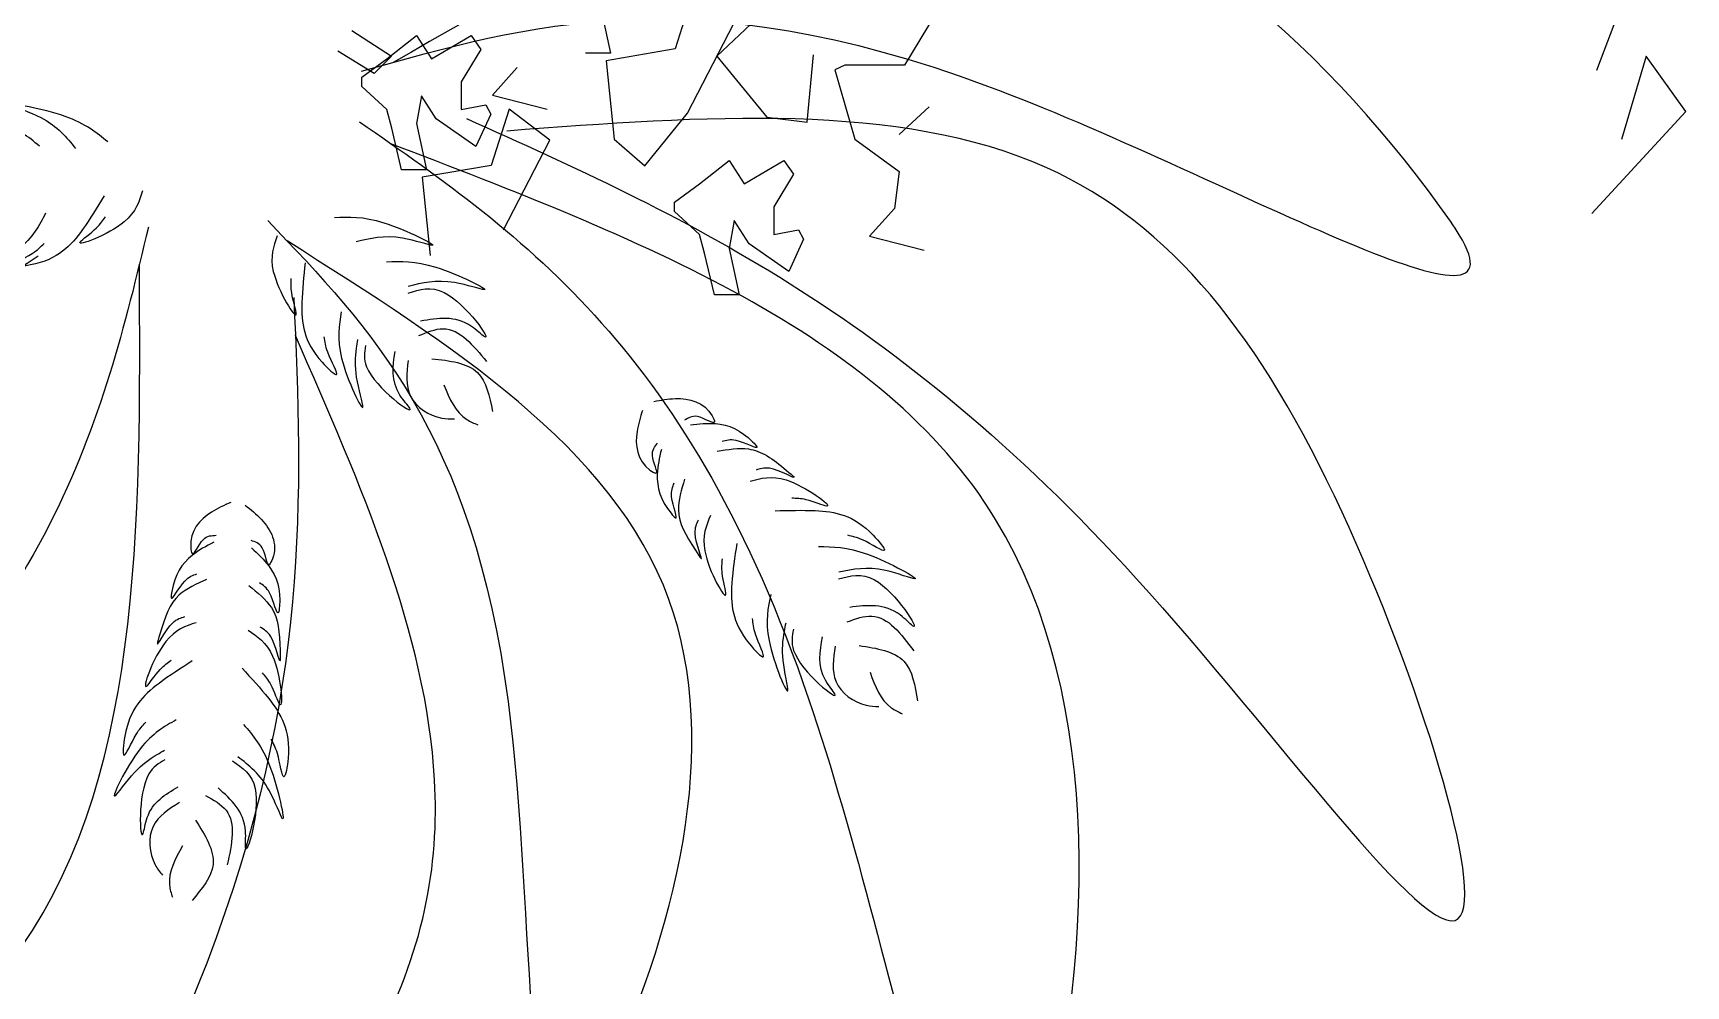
# Model space of a CAD drawing. Header units: metres. Extents: x -1655 to 449, y 40 to 361.
# Drawn here: x 98.4456 to 98.9308, y 60.132 to 60.4118 of the extents above; entities that cross this region are included whole.
import ezdxf

# ---------------------------------------------------------------- set-up
doc = ezdxf.new("R2010")
doc.units = ezdxf.units.M
doc.header["$MEASUREMENT"] = 0
doc.layers.add('paisajismo', color=7, linetype='Continuous')

# ---------------------------------------------------------------- blocks, each defined once
blk = doc.blocks.new('A$C69E264B5')
at = {"layer": 'paisajismo', "color": 82}
for points in [[(1.059, 0.9519), (1.5053, 0.9414), (1.8417, 0.8353), (1.8279, 0.8555), (1.4928, 1.0992), (1.0814, 0.9582)], [(1.1338, 0.9182), (1.6113, 0.5903), (1.841, 0.3477), (1.7581, 0.6376), (1.5477, 0.883), (1.1626, 0.9093)], [(1.0575, 0.9159), (1.3777, 0.5045), (1.5302, 0.1217), (1.5383, 0.1492), (1.5111, 0.6323), (1.0797, 0.9003)], [(0.9069, 0.8408), (0.64, 0.393), (0.3389, 0.1118), (0.3675, 0.1142), (0.8076, 0.3151), (0.9005, 0.8144)], [(0.992, 0.8454), (1.1634, 0.5024), (1.218, 0.2044), (1.2279, 0.2231), (1.2781, 0.5753), (1.0058, 0.8309)], [(0.8283, 0.8201), (0.5787, 0.66), (0.3268, 0.5548), (0.075, 0.5038), (0.4327, 0.4599), (0.8073, 0.8029)], [(1.0106, 0.7905), (0.9485, 0.3159), (0.8273, 0.0004), (1.0664, 0.2553), (1.111, 0.4465), (1.0117, 0.7634)]]:
    blk.add_spline(points, degree=3, dxfattribs=at)
at = {"layer": 'paisajismo', "color": 240}
for points in [[(0.8292, 0.8986), (0.7987, 0.9167), (0.7615, 0.9245), (0.7815, 0.9159), (0.8063, 0.8939)], [(0.8779, 0.9017), (0.8475, 0.9197), (0.8103, 0.9276), (0.8302, 0.9189), (0.855, 0.8969)], [(0.8753, 0.8632), (0.86, 0.8391), (0.8229, 0.8138), (0.8094, 0.8129), (0.824, 0.822), (0.8326, 0.8291)], [(0.9026, 0.8666), (0.8897, 0.8446), (0.8583, 0.8303), (0.87, 0.8403), (0.8763, 0.8482)], [(0.8336, 0.8507), (0.8136, 0.8245), (0.7806, 0.8057), (0.7969, 0.82), (0.8093, 0.8365), (0.8123, 0.842)], [(1.0396, 0.8477), (1.0748, 0.8439), (1.1093, 0.8278), (1.0882, 0.8329), (1.0551, 0.8302)], [(0.9988, 0.8345), (0.996, 0.8092), (1.0124, 0.7789), (1.0091, 0.7939), (1.0088, 0.8041)], [(1.0186, 0.8154), (1.0164, 0.787), (1.0308, 0.7444), (1.0411, 0.7356), (1.0348, 0.7516), (1.0323, 0.7625)], [(1.0767, 0.8161), (1.1119, 0.8122), (1.1464, 0.7962), (1.1253, 0.8012), (1.0922, 0.7985)], [(1.0922, 0.7937), (1.1178, 0.7942), (1.1464, 0.7627), (1.1373, 0.77), (1.101, 0.7737)], [(1.0445, 0.7804), (1.0447, 0.7474), (1.0599, 0.7126), (1.0554, 0.7338), (1.0554, 0.7545), (1.0562, 0.7606)], [(1.0997, 0.7634), (1.1171, 0.7683), (1.1481, 0.7449)], [(1.0617, 0.7563), (1.0625, 0.7412), (1.0933, 0.7117), (1.0863, 0.721), (1.0828, 0.752)], [(1.0921, 0.7456), (1.0938, 0.7203), (1.1161, 0.7046), (1.1252, 0.704)], [(1.1091, 0.7469), (1.1416, 0.737), (1.1524, 0.7094)], [(1.1176, 0.7282), (1.1339, 0.7036), (1.1419, 0.6998)], [(1.2592, 0.71), (1.2554, 0.6951), (1.2646, 0.6675), (1.2687, 0.6654), (1.2663, 0.678), (1.27, 0.6867)], [(1.2674, 0.7165), (1.2827, 0.7185), (1.309, 0.7061), (1.3106, 0.7019), (1.2984, 0.7057), (1.2892, 0.703)], [(1.2934, 0.6999), (1.3112, 0.7007), (1.3378, 0.6877), (1.3408, 0.6842), (1.326, 0.6886), (1.316, 0.6879)], [(1.2727, 0.6822), (1.2698, 0.6647), (1.2796, 0.6367), (1.2827, 0.6334), (1.28, 0.6485), (1.2819, 0.6584)], [(1.3125, 0.6809), (1.3348, 0.6826), (1.362, 0.6673), (1.3673, 0.6626), (1.3498, 0.6688), (1.3402, 0.6675)], [(1.2893, 0.6611), (1.2849, 0.6391), (1.297, 0.6103), (1.301, 0.6044), (1.2968, 0.6225), (1.2993, 0.632)], [(1.3361, 0.6596), (1.3616, 0.6605), (1.3906, 0.6419), (1.3759, 0.6464), (1.3658, 0.6474)], [(0.9656, 0.6445), (0.9519, 0.6375), (0.9371, 0.6125), (0.9381, 0.608), (0.9461, 0.6181), (0.9552, 0.621)], [(0.9759, 0.6426), (0.9875, 0.6323), (0.9954, 0.6043), (0.9932, 0.6003), (0.9881, 0.6121), (0.9801, 0.6172)], [(1.3538, 0.6385), (1.3823, 0.6386), (1.4237, 0.6212), (1.4318, 0.6103), (1.4162, 0.6177), (1.4056, 0.621)], [(1.3077, 0.6351), (1.3037, 0.6099), (1.3187, 0.5789), (1.3161, 0.594), (1.3163, 0.6042)], [(0.9535, 0.6161), (0.9383, 0.6068), (0.9236, 0.581), (0.9232, 0.5765), (0.9329, 0.5884), (0.9415, 0.5935)], [(1.3265, 0.6151), (1.323, 0.5868), (1.3355, 0.5436), (1.3453, 0.5343), (1.3398, 0.5506), (1.3378, 0.5616)], [(1.3847, 0.613), (1.4197, 0.6075), (1.4534, 0.5899), (1.4325, 0.5959), (1.3993, 0.5948)], [(0.9804, 0.612), (0.9927, 0.5992), (1.0004, 0.5705), (0.9996, 0.566), (0.9933, 0.58), (0.9862, 0.5871)], [(0.9484, 0.5896), (0.9289, 0.5785), (0.9151, 0.5505), (0.9133, 0.5437), (0.9243, 0.5587), (0.933, 0.563)], [(1.3991, 0.5899), (1.4246, 0.5893), (1.4518, 0.5565), (1.443, 0.5642), (1.407, 0.5696)], [(0.9786, 0.5852), (0.9946, 0.5694), (1.0008, 0.5389), (1.0008, 0.5318), (0.994, 0.5491), (0.9867, 0.5555)], [(1.3508, 0.5789), (1.3495, 0.5459), (1.363, 0.5104), (1.3595, 0.5318), (1.3605, 0.5525), (1.3616, 0.5586)], [(0.9409, 0.5587), (0.9193, 0.5452), (0.9057, 0.5135), (0.9154, 0.5254), (0.9232, 0.532)], [(1.3669, 0.554), (1.367, 0.5389), (1.3964, 0.508), (1.3898, 0.5176), (1.3877, 0.5487)], [(1.4052, 0.5593), (1.4228, 0.5634), (1.4527, 0.5386)], [(0.978, 0.5533), (0.9955, 0.5348), (1.0005, 0.5006), (0.9942, 0.5147), (0.9883, 0.523)], [(1.4138, 0.5424), (1.4458, 0.531), (1.4553, 0.503)], [(0.9382, 0.5314), (0.9145, 0.5154), (0.8901, 0.4777), (0.8895, 0.4642), (0.8982, 0.479), (0.9051, 0.4878)], [(1.3967, 0.5419), (1.3973, 0.5166), (1.4188, 0.4998), (1.4279, 0.4988)], [(0.9737, 0.5262), (0.9925, 0.5048), (1.0065, 0.4621), (1.0036, 0.4488), (0.9989, 0.4654), (0.9945, 0.4756)], [(1.4215, 0.5233), (1.4366, 0.498), (1.4444, 0.4938)], [(0.9268, 0.4893), (0.9011, 0.4687), (0.8831, 0.4352), (0.897, 0.4519), (0.9132, 0.4647), (0.9185, 0.4678)], [(0.9748, 0.4861), (0.9936, 0.4561), (1.0024, 0.4191), (0.9932, 0.4388), (0.9706, 0.4631)], [(0.9186, 0.4609), (0.9072, 0.4508), (0.9032, 0.4084), (0.9061, 0.4197), (0.9282, 0.4416)], [(0.9668, 0.4601), (0.9831, 0.4404), (0.9761, 0.3984), (0.9762, 0.4101), (0.9566, 0.4408)], [(0.929, 0.4304), (0.9103, 0.4134), (0.9117, 0.3861), (0.9169, 0.3786)], [(0.9477, 0.4354), (0.9623, 0.4249), (0.9632, 0.386)], [(0.9406, 0.4178), (0.953, 0.3862), (0.9381, 0.3606)], [(0.9312, 0.3995), (0.922, 0.3715), (0.924, 0.3629)]]:
    blk.add_spline(points, degree=3, dxfattribs=at)
blk = doc.blocks.new('A$C78ED2221')
at = {"layer": 'paisajismo', "color": 86}
for p, q in [((0.0705, 1.5933), (0.1589, 1.675)), ((0.1589, 1.675), (0.207, 1.6406)), ((0.207, 1.6406), (0.1347, 1.619)), ((0.195, 1.5976), (0.2513, 1.619)), ((0.2556, 1.0309), (0.1993, 0.9965)), ((0.0507, 0.9663), (0.0386, 1.0137)), ((0.139, 0.9921), (0.1632, 1.018)), ((0.1069, 0.9921), (0.0748, 0.9879)), ((0.1351, 0.9534), (0.1069, 0.9921)), ((0.0748, 0.9879), (0.0507, 0.9663)), ((0.0482, 0.909), (0.0201, 0.8961)), ((0.0562, 0.9047), (0.0482, 0.909)), ((0.0522, 0.8832), (0.0562, 0.9047)), ((0.1542, 0.8772), (0.1498, 0.9122)), ((0.0201, 0.8961), (0.0442, 0.8617)), ((0.1045, 0.9004), (0.0763, 0.8832)), ((0.0963, 0.8574), (0.1164, 0.8918)), ((0.1164, 0.8918), (0.1045, 0.9004)), ((0.0763, 0.8832), (0.0522, 0.8832)), ((0.207, 0.8337), (0.1542, 0.8772)), ((0.2488, 0.8779), (0.207, 0.8337)), ((0.0442, 0.8617), (0.0643, 0.8488)), ((0.0401, 0.8444), (0, 0.8531)), ((0, 0.8531), (0, 0.8316)), ((0.0643, 0.8488), (0.0401, 0.8444)), ((0.1164, 0.8444), (0.0963, 0.8574)), ((0.1575, 0.8083), (0.2354, 0.8485)), ((0.0963, 0.8186), (0.1164, 0.8444)), ((0, 0.8316), (0.0361, 0.823)), ((0.0361, 0.823), (0.0522, 0.8186)), ((0.0522, 0.8186), (0.0723, 0.7971)), ((0.0803, 0.7971), (0.0963, 0.8186)), ((0.1119, 0.7712), (0.1575, 0.8083)), ((0.2622, 0.8131), (0.2134, 0.7976)), ((0.0723, 0.7971), (0.0803, 0.7971)), ((0.2134, 0.7976), (0.2031, 0.7377)), ((0.135, 0.7446), (0.1119, 0.7712)), ((0.2031, 0.7377), (0.135, 0.7446)), ((0.2497, 0.7326), (0.2096, 0.7413)), ((0.2096, 0.7413), (0.2096, 0.7198)), ((0.0564, 0.6486), (0.1342, 0.6888)), ((0.1342, 0.6888), (0.1611, 0.6534)), ((0.1732, 0.639), (0.1611, 0.6863)), ((0.1972, 0.6605), (0.1732, 0.639)), ((0.1611, 0.6534), (0.1122, 0.6379)), ((0.1122, 0.6379), (0.102, 0.578)), ((0.1567, 0.6375), (0.1286, 0.6246)), ((0.1647, 0.6332), (0.1567, 0.6375)), ((0.1607, 0.6117), (0.1647, 0.6332)), ((0.1286, 0.6246), (0.1526, 0.5902)), ((0.2129, 0.6289), (0.1848, 0.6117)), ((0.2048, 0.5859), (0.2249, 0.6203)), ((0.2249, 0.6203), (0.2129, 0.6289)), ((0.1848, 0.6117), (0.1607, 0.6117)), ((0.1526, 0.5902), (0.1727, 0.5773)), ((0.102, 0.578), (0.0339, 0.5849)), ((0.1085, 0.5816), (0.1085, 0.5601)), ((0.1486, 0.5729), (0.1085, 0.5816)), ((0.1727, 0.5773), (0.1486, 0.5729)), ((0.2249, 0.5729), (0.2048, 0.5859)), ((0.1085, 0.5601), (0.1446, 0.5515)), ((0.2048, 0.5471), (0.2249, 0.5729)), ((0.1446, 0.5515), (0.1607, 0.5471)), ((0.1607, 0.5471), (0.1808, 0.5256)), ((0.1888, 0.5256), (0.2048, 0.5471)), ((0.2072, 0.5514), (0.192, 0.5362)), ((0.2294, 0.5169), (0.2072, 0.5514)), ((0.192, 0.5362), (0.2115, 0.5046)), ((0.1808, 0.5256), (0.1888, 0.5256))]:
    blk.add_line(p, q, dxfattribs=at)
at = {"layer": 'paisajismo', "color": 64}
for p, q in [((0.1993, 0.9965), (0.1993, 0.9448)), ((0.1953, 0.9362), (0.1351, 0.9534)), ((0.1993, 0.9448), (0.1953, 0.9362)), ((0.1498, 0.9122), (0.2083, 0.9177))]:
    blk.add_line(p, q, dxfattribs=at)

msp = doc.modelspace()

# ---------------------------------------------------------------- block references
at = {"color": 1, "xscale": -0.3381494434166233, "yscale": 0.3381494434166233, "zscale": 0.3381494434166233, "rotation": 270}
msp.add_blockref('A$C78ED2221', (98.36441, 60.33498), dxfattribs=at)
at = {"xscale": 0.4116686811996449, "yscale": 0.4116686811996449, "zscale": 0.4116686811996449}
msp.add_blockref('A$C69E264B5', (98.10611, 60.00869), dxfattribs=at)

doc.saveas('drawing.dxf')
